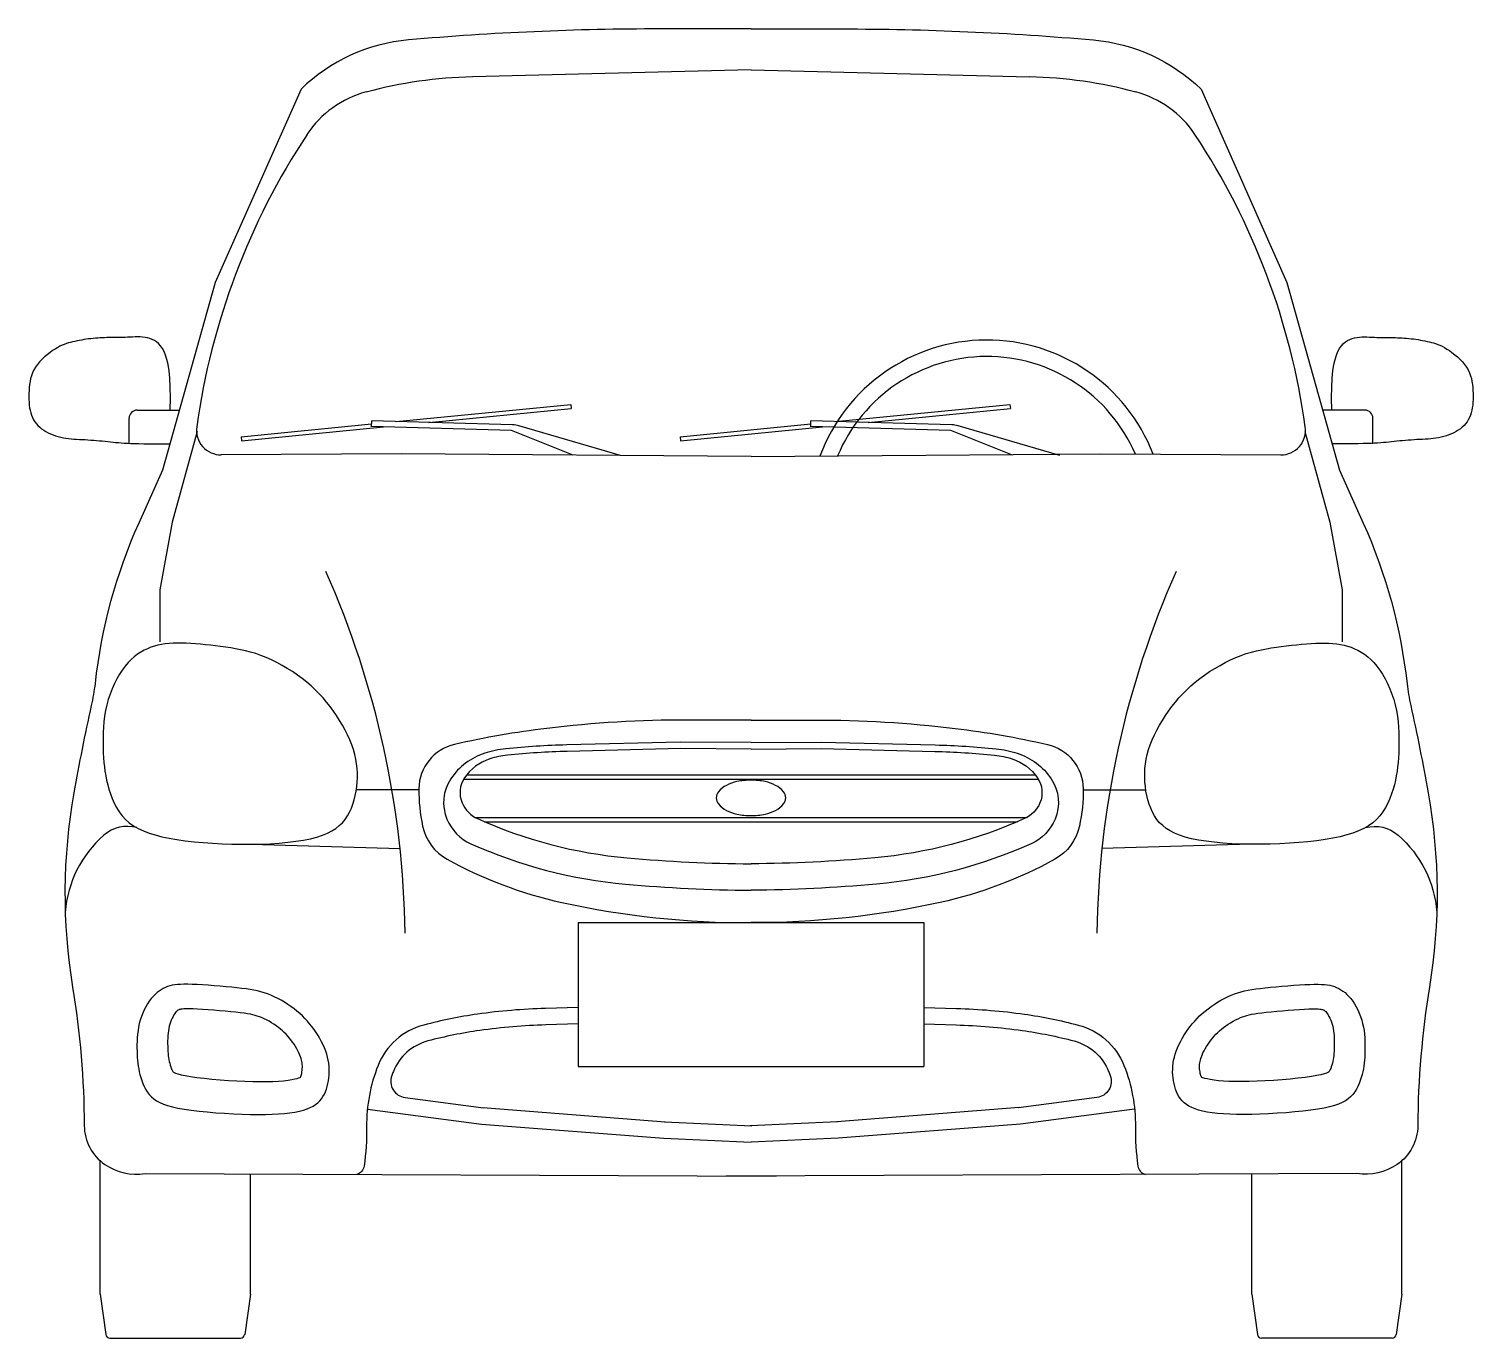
# Model space of a CAD drawing. Extents: x 199 to 1955, y 355 to 1946.
import ezdxf

# ---------------------------------------------------------------- set-up
doc = ezdxf.new("R2010")
doc.units = 0
doc.header["$MEASUREMENT"] = 0
doc.layers.add('LX-CAR', color=6, linetype='CONTINUOUS')

msp = doc.modelspace()

# ---------------------------------------------------------------- linework, layer by layer
at = {"layer": 'LX-CAR'}
for p, q in [((1076.9, 1896.5), (738.1, 1888)), ((1076.9, 1896.5), (1415.7, 1888)), ((330.6, 1483), (381.8, 1483)), ((645.6, 1469.1), (857.8, 1489.9)), ((685.2, 1468), (858.3, 1484.9)), ((857.8, 1489.9), (858.3, 1484.9)), ((1179.6, 1469.1), (1391.8, 1489.9)), ((1219.3, 1468), (1392.3, 1484.9)), ((1391.8, 1489.9), (1392.3, 1484.9)), ((1823.2, 1483), (1772, 1483)), ((320.6, 1442.1), (320.6, 1473)), ((456.8, 1450.6), (615.6, 1466.1)), ((457.3, 1445.6), (630, 1462.5)), ((615.5, 1462.8), (615.7, 1469.9)), ((785.8, 1458.1), (615.5, 1462.9)), ((787, 1465.1), (615.7, 1469.9)), ((860.6, 1428), (785.8, 1458.1)), ((918.2, 1427.6), (794.6, 1463.9)), ((990.9, 1450.6), (1149.7, 1466.1)), ((991.3, 1445.6), (1164, 1462.5)), ((1149.6, 1462.8), (1149.8, 1469.9)), ((1319.9, 1458.1), (1149.6, 1462.9)), ((1321.1, 1465.1), (1149.8, 1469.9)), ((1394.7, 1428), (1319.9, 1458.1)), ((1452.3, 1427.6), (1328.7, 1463.9)), ((1833.2, 1442.1), (1833.2, 1473)), ((456.8, 1450.6), (457.3, 1445.6)), ((990.9, 1450.6), (991.3, 1445.6)), ((652.1, 1429.7), (432.8, 1428.5)), ((1076.9, 1426.4), (652.1, 1429.7)), ((1076.9, 1426.4), (1501.7, 1429.7)), ((1501.7, 1429.7), (1721, 1428.5)), ((731.2, 1039.5), (1422.5, 1039.5)), ((727.7, 1034.5), (1426.1, 1034.5)), ((741.8, 987.6), (1412, 987.6)), ((752.8, 982.6), (1401, 982.6)), ((469.1, 955.2), (650.1, 950.1)), ((1684.6, 955.2), (1503.7, 950.1)), ((866.9, 859.9), (1286.9, 859.9)), ((866.9, 859.9), (866.9, 685.1)), ((1286.9, 859.9), (1286.9, 685.1)), ((866.9, 685.1), (1286.9, 685.1)), ((610.4, 633.1), (749.2, 615.1)), ((750.8, 635), (972.4, 617.8)), ((1403, 635), (1181.4, 617.8)), ((1543.3, 633.1), (1404.5, 615.1)), ((749.2, 615.1), (970.8, 597.9)), ((971.8, 617.9), (1077.8, 612.9)), ((1182, 617.9), (1076, 612.9)), ((1404.5, 615.1), (1182.9, 597.9)), ((970.8, 597.9), (1076.9, 592.9)), ((1182.9, 597.9), (1076.9, 592.9)), ((285.4, 408.3), (285.4, 570.5)), ((1868.4, 408.3), (1868.4, 570.5)), ((468.1, 408.3), (468.1, 554.4)), ((1685.7, 408.3), (1685.7, 554.4)), ((285.4, 408.3), (292.3, 359.2)), ((468.1, 408.3), (461.2, 359.2)), ((1685.7, 408.3), (1692.6, 359.2)), ((1868.4, 408.3), (1861.5, 359.2)), ((297.2, 354.9), (456.2, 354.9)), ((1856.5, 354.9), (1697.6, 354.9))]:
    msp.add_line(p, q, dxfattribs=at)
for points in [[(1076.9, 1946.3), (966.5, 1946.3, 0.021885), (660.5, 1932.9, 0.172434), (529.7, 1873.1), (425.5, 1638.1), (361.2, 1409.8), (332.4, 1345.6, 0.077762), (279.2, 1150.5, -0.027044), (274.7, 1123.9, 0.01083), (253.5, 1017.8, 0.084851), (251.9, 781.6, -0.03936), (266.1, 613.1, 0.247288), (291.3, 565.9, 0.189124), (340.1, 554.9), (1107.3, 551.7)], [(1076.9, 1946.3), (1187.3, 1946.3, -0.021885), (1493.2, 1932.9, -0.172434), (1624.1, 1873.1), (1728.3, 1638.1), (1792.6, 1409.8), (1821.4, 1345.6, -0.077762), (1874.6, 1150.5, 0.027044), (1879.1, 1123.9, -0.01083), (1900.3, 1017.8, -0.084851), (1901.9, 781.6, 0.03936), (1887.7, 613.1, -0.247288), (1862.5, 565.9, -0.189124), (1813.7, 554.9), (1046.5, 551.7)], [(1076.9, 1106.2), (1000, 1106.2, 0.029962), (828.5, 1096, 0.025949), (716.4, 1076.5, 0.346508), (673, 1022.8, 0.0564), (677.6, 977.1, 0.216652), (707.3, 937.1, 0.072402), (846.8, 884.5, 0.054784), (1076.9, 859.9, -2.178324)], [(1076.9, 1106.2), (1153.7, 1106.2, -0.029962), (1325.3, 1096, -0.025949), (1437.3, 1076.5, -0.346508), (1480.8, 1022.8, -0.0564), (1476.2, 977.1, -0.216652), (1446.5, 937.1, -0.072402), (1307, 884.5, -0.054784), (1076.9, 859.9, 2.178324)], [(1076.9, 1078.7), (991.2, 1079.3), (852.9, 1075.9, 0.019578), (778.7, 1071.2, 0.052419), (753.1, 1065.8, 0.168454), (711.9, 1034.8, 0.252921), (707.2, 985.6, 0.189354), (736.2, 955.9, 0.083497), (924.4, 906.7, 0.020461), (1076.9, 899.3, -3.90505)], [(1076.9, 1070.8), (991.4, 1071.5), (853.4, 1068.1, 0.019578), (780.7, 1063.5, 0.052419), (759.2, 1058.9, 0.168454), (728.5, 1035.8, 0.252921), (725.6, 1005.5, 0.189354), (744.4, 986.3, 0.083497), (926.2, 938.7, 0.020441), (1076.9, 931.4, 0.02272)], [(1076.9, 1078.7), (1162.6, 1079.3), (1300.9, 1075.9, -0.019578), (1375.1, 1071.2, -0.052419), (1400.7, 1065.8, -0.168454), (1441.9, 1034.8, -0.252921), (1446.6, 985.6, -0.189354), (1417.6, 955.9, -0.083497), (1229.4, 906.7, -0.020461), (1076.9, 899.3, 3.90505)], [(1076.9, 1070.8), (1162.4, 1071.5), (1300.4, 1068.1, -0.019578), (1373, 1063.5, -0.052419), (1394.6, 1058.9, -0.168454), (1425.3, 1035.8, -0.252921), (1428.2, 1005.5, -0.189354), (1409.4, 986.3, -0.083497), (1227.6, 938.7, -0.020441), (1076.9, 931.4, -0.02272)], [(329.9, 975.4, 0.249968), (290, 966.2, 0.19696), (243, 872.7, -0.35383)], [(1823.9, 975.4, -0.249968), (1863.8, 966.2, -0.19696), (1910.8, 872.7, 0.35383)], [(866.9, 756.7), (827, 755.6, 0.027998), (744.4, 748.7, 0.029733), (678.9, 735.4, 0.237534), (623.4, 686.3, 0.097779), (609.5, 611.9, -0.038151), (606.4, 564, -0.292814), (597.5, 553.8, 0.241868)], [(1286.9, 756.7), (1326.8, 755.6, -0.027998), (1409.4, 748.7, -0.029733), (1474.9, 735.4, -0.237534), (1530.4, 686.3, -0.097779), (1544.3, 611.9, 0.038151), (1547.4, 564, 0.292814), (1556.2, 553.8, -0.241868)], [(866.9, 736.7), (827.5, 735.6, 0.027998), (747.2, 728.8, 0.029733), (684, 716.1, 0.237534), (642, 678.9, 0.007488), (640.1, 674, 0.480445), (656.3, 647.3), (751.8, 634.9)], [(1286.9, 736.7), (1326.2, 735.6, -0.027998), (1406.6, 728.8, -0.029733), (1469.8, 716.1, -0.237534), (1511.8, 678.9, -0.007488), (1513.7, 674, -0.480445), (1497.5, 647.3), (1402, 634.9)]]:
    msp.add_lwpolyline(points, format="xyb", dxfattribs=at)
for points in [[(370.8, 1483), (371, 1497.7), (370.8, 1510.7), (370.3, 1521.6), (369.4, 1530.8), (368.2, 1538.4), (366.7, 1544.6), (365, 1549.8), (363.1, 1554.2), (361.1, 1557.9), (358.8, 1561), (356.5, 1563.7), (354, 1565.8), (351.4, 1567.5), (348.7, 1568.9), (345.8, 1569.9), (343, 1570.7), (340, 1571.2), (337, 1571.6), (334, 1571.8), (330.9, 1571.8), (327.9, 1571.8), (324.8, 1571.7), (321.8, 1571.6), (318.8, 1571.4), (315.8, 1571.3), (312.9, 1571.3), (310, 1571.2), (307.2, 1571.2), (304.4, 1571.1), (301.6, 1571.1), (298.8, 1571.1), (296.1, 1571), (293.4, 1571), (290.6, 1570.9), (287.9, 1570.8), (285.2, 1570.6), (282.5, 1570.5), (279.8, 1570.3), (277, 1570), (274.2, 1569.7), (271.4, 1569.4), (268.6, 1569), (265.8, 1568.6), (263, 1568.1), (260.2, 1567.6), (257.4, 1567.1), (254.7, 1566.5), (252, 1565.9), (249.5, 1565.3), (247, 1564.6), (244.4, 1563.8), (241.9, 1562.8), (239.3, 1561.7), (236.6, 1560.5), (233.8, 1559), (230.9, 1557.2), (227.7, 1555.2), (224.5, 1552.9), (221.2, 1550.3), (217.9, 1547.6), (214.8, 1544.7), (211.8, 1541.6), (209.1, 1538.4), (206.7, 1535.1), (204.8, 1531.7), (203.2, 1528.2), (201.9, 1524.7), (200.9, 1521.2), (200.2, 1517.6), (199.6, 1513.9), (199.3, 1510.3), (199, 1506.7), (198.9, 1503.1), (198.8, 1499.5), (198.8, 1496), (199, 1492.5), (199.3, 1489.1), (199.7, 1485.8), (200.3, 1482.7), (201.1, 1479.6), (202.1, 1476.7), (203.3, 1473.9), (204.6, 1471.3), (206.2, 1468.8), (207.9, 1466.4), (209.8, 1464.2), (212, 1462.2), (214.3, 1460.3), (216.8, 1458.5), (219.4, 1456.8), (222.2, 1455.4), (225.2, 1454), (228.2, 1452.8), (231.3, 1451.7), (234.4, 1450.8), (237.6, 1450), (240.8, 1449.4), (243.9, 1448.9), (247.1, 1448.4), (250.4, 1448.1), (253.6, 1447.8), (256.9, 1447.6), (260.3, 1447.4), (263.7, 1447.2), (267.1, 1447), (270.6, 1446.8), (274.1, 1446.5), (277.7, 1446.3), (281.2, 1446), (284.6, 1445.7), (288.1, 1445.4), (291.4, 1445.1), (294.7, 1444.8), (297.9, 1444.4), (301.1, 1444.1), (304.3, 1443.7), (307.7, 1443.4), (311.2, 1443.1), (314.8, 1442.9), (318.7, 1442.6), (322.9, 1442.4), (327.5, 1442.3), (332.6, 1442.2), (338.4, 1442.1), (344.9, 1442.1), (352.3, 1442), (360.7, 1442), (370.2, 1441.9)], [(1783, 1483), (1782.8, 1497.7), (1783, 1510.7), (1783.5, 1521.6), (1784.4, 1530.8), (1785.6, 1538.4), (1787.1, 1544.6), (1788.7, 1549.8), (1790.6, 1554.2), (1792.7, 1557.9), (1794.9, 1561), (1797.3, 1563.7), (1799.8, 1565.8), (1802.4, 1567.5), (1805.1, 1568.9), (1807.9, 1569.9), (1810.8, 1570.7), (1813.8, 1571.2), (1816.8, 1571.6), (1819.8, 1571.8), (1822.8, 1571.8), (1825.9, 1571.8), (1829, 1571.7), (1832, 1571.6), (1835, 1571.4), (1838, 1571.3), (1840.9, 1571.3), (1843.8, 1571.2), (1846.6, 1571.2), (1849.4, 1571.1), (1852.2, 1571.1), (1855, 1571.1), (1857.7, 1571), (1860.4, 1571), (1863.1, 1570.9), (1865.8, 1570.8), (1868.6, 1570.6), (1871.3, 1570.5), (1874, 1570.3), (1876.8, 1570), (1879.5, 1569.7), (1882.3, 1569.4), (1885.2, 1569), (1888, 1568.6), (1890.8, 1568.1), (1893.6, 1567.6), (1896.4, 1567.1), (1899.1, 1566.5), (1901.7, 1565.9), (1904.3, 1565.3), (1906.8, 1564.6), (1909.3, 1563.8), (1911.9, 1562.8), (1914.5, 1561.7), (1917.2, 1560.5), (1920, 1559), (1922.9, 1557.2), (1926.1, 1555.2), (1929.3, 1552.9), (1932.6, 1550.3), (1935.9, 1547.6), (1939, 1544.7), (1942, 1541.6), (1944.7, 1538.4), (1947, 1535.1), (1949, 1531.7), (1950.6, 1528.2), (1951.9, 1524.7), (1952.9, 1521.2), (1953.6, 1517.6), (1954.1, 1513.9), (1954.5, 1510.3), (1954.7, 1506.7), (1954.9, 1503.1), (1955, 1499.5), (1954.9, 1496), (1954.8, 1492.5), (1954.5, 1489.1), (1954, 1485.8), (1953.4, 1482.7), (1952.6, 1479.6), (1951.7, 1476.7), (1950.5, 1473.9), (1949.1, 1471.3), (1947.6, 1468.8), (1945.9, 1466.4), (1943.9, 1464.2), (1941.8, 1462.2), (1939.5, 1460.3), (1937, 1458.5), (1934.3, 1456.8), (1931.5, 1455.4), (1928.6, 1454), (1925.6, 1452.8), (1922.5, 1451.7), (1919.3, 1450.8), (1916.2, 1450), (1913, 1449.4), (1909.8, 1448.9), (1906.6, 1448.4), (1903.4, 1448.1), (1900.2, 1447.8), (1896.9, 1447.6), (1893.5, 1447.4), (1890.1, 1447.2), (1886.7, 1447), (1883.2, 1446.8), (1879.6, 1446.5), (1876.1, 1446.3), (1872.6, 1446), (1869.1, 1445.7), (1865.7, 1445.4), (1862.4, 1445.1), (1859.1, 1444.8), (1855.9, 1444.4), (1852.7, 1444.1), (1849.4, 1443.7), (1846.1, 1443.4), (1842.6, 1443.1), (1838.9, 1442.9), (1835, 1442.6), (1830.9, 1442.4), (1826.3, 1442.3), (1821.2, 1442.2), (1815.4, 1442.1), (1808.9, 1442.1), (1801.5, 1442), (1793.1, 1442), (1783.5, 1441.9)], [(403.5, 1457), (373.1, 1346.8), (357.9, 1264.5), (357.9, 1201.1)], [(1750.2, 1457), (1780.6, 1346.8), (1795.9, 1264.5), (1795.9, 1201.1)], [(673, 1021.4), (596.9, 1021.4)], [(1480.8, 1021.4), (1556.9, 1021.4)]]:
    msp.add_lwpolyline(points, dxfattribs=at)
for points in [[(384.5, 1199.6), (379.3, 1199.7), (374.2, 1199.5), (369.3, 1199.2), (364.7, 1198.7), (360.1, 1198), (355.7, 1197.1), (351.4, 1196), (347.2, 1194.6), (343, 1192.9), (338.9, 1191), (334.8, 1188.8), (330.9, 1186.2), (327, 1183.2), (323.2, 1179.9), (319.5, 1176), (315.9, 1171.8), (312.4, 1167), (309, 1161.8), (305.8, 1156.3), (302.8, 1150.4), (300, 1144.2), (297.5, 1137.8), (295.4, 1131.2), (293.5, 1124.5), (292, 1117.7), (290.9, 1111), (290, 1104.2), (289.5, 1097.5), (289.1, 1090.9), (289, 1084.4), (289, 1078.1), (289.1, 1071.9), (289.3, 1066), (289.6, 1060.3), (290, 1054.7), (290.6, 1049.3), (291.3, 1043.9), (292.2, 1038.5), (293.3, 1033.1), (294.6, 1027.6), (296.1, 1022), (297.9, 1016.4), (300.1, 1010.7), (302.5, 1005.2), (305.3, 999.8), (308.6, 994.7), (312.2, 989.9), (316.3, 985.4), (320.9, 981.3), (326.1, 977.7), (331.7, 974.4), (338, 971.4), (344.9, 968.8), (352.3, 966.5), (360.5, 964.4), (369.3, 962.6), (378.9, 960.9), (389, 959.5), (399.7, 958.2), (410.7, 957.2), (422.2, 956.4), (433.8, 955.8), (445.6, 955.4), (457.4, 955.2), (469.1, 955.2), (480.7, 955.5), (492.1, 955.9), (503, 956.7), (513.5, 957.6), (523.5, 958.8), (532.7, 960.2), (541.2, 961.9), (548.9, 963.9), (555.7, 966.1), (561.8, 968.6), (567.2, 971.4), (572, 974.4), (576.2, 977.8), (580, 981.4), (583.3, 985.4), (586.2, 989.6), (588.7, 994.2), (590.9, 999), (592.8, 1004), (594.4, 1009.1), (595.6, 1014.4), (596.7, 1019.8), (597.4, 1025.3), (597.9, 1030.7), (598.2, 1036.2), (598.2, 1041.8), (597.9, 1047.4), (597.2, 1053), (596.3, 1058.7), (595, 1064.4), (593.4, 1070.2), (591.4, 1076.1), (589, 1082.1), (586.4, 1088), (583.4, 1094), (580.2, 1099.9), (576.7, 1105.7), (573, 1111.5), (569.1, 1117.1), (565.1, 1122.6), (560.9, 1127.9), (556.5, 1133), (551.8, 1138), (547, 1142.9), (542, 1147.6), (536.7, 1152.2), (531.1, 1156.6), (525.3, 1160.9), (519.2, 1165), (513, 1168.9), (506.6, 1172.6), (500.2, 1176.1), (493.7, 1179.2), (487.2, 1182.1), (480.8, 1184.7), (474.6, 1186.9), (468.4, 1188.7), (462.3, 1190.4), (456.2, 1191.7), (450.2, 1192.9), (444.2, 1193.9), (438.1, 1194.8), (432, 1195.6), (425.9, 1196.4), (419.8, 1197.1), (413.7, 1197.8), (407.6, 1198.4), (401.6, 1198.8), (395.7, 1199.2), (390, 1199.5)], [(1769.2, 1199.6), (1774.5, 1199.7), (1779.6, 1199.5), (1784.4, 1199.2), (1789.1, 1198.7), (1793.7, 1198), (1798.1, 1197.1), (1802.4, 1196), (1806.6, 1194.6), (1810.8, 1192.9), (1814.9, 1191), (1818.9, 1188.8), (1822.9, 1186.2), (1826.8, 1183.2), (1830.6, 1179.9), (1834.3, 1176), (1837.9, 1171.8), (1841.4, 1167), (1844.8, 1161.8), (1848, 1156.3), (1851, 1150.4), (1853.7, 1144.2), (1856.2, 1137.8), (1858.4, 1131.2), (1860.3, 1124.5), (1861.7, 1117.7), (1862.9, 1111), (1863.7, 1104.2), (1864.3, 1097.5), (1864.7, 1090.9), (1864.8, 1084.4), (1864.8, 1078.1), (1864.7, 1071.9), (1864.5, 1066), (1864.2, 1060.3), (1863.8, 1054.7), (1863.2, 1049.3), (1862.5, 1043.9), (1861.6, 1038.5), (1860.5, 1033.1), (1859.2, 1027.6), (1857.7, 1022), (1855.8, 1016.4), (1853.7, 1010.7), (1851.3, 1005.2), (1848.4, 999.8), (1845.2, 994.7), (1841.6, 989.9), (1837.5, 985.4), (1832.9, 981.3), (1827.7, 977.7), (1822, 974.4), (1815.8, 971.4), (1808.9, 968.8), (1801.4, 966.5), (1793.3, 964.4), (1784.4, 962.6), (1774.9, 960.9), (1764.8, 959.5), (1754.1, 958.2), (1743, 957.2), (1731.6, 956.4), (1720, 955.8), (1708.2, 955.4), (1696.4, 955.2), (1684.6, 955.2), (1673, 955.5), (1661.7, 955.9), (1650.7, 956.7), (1640.2, 957.6), (1630.3, 958.8), (1621, 960.2), (1612.5, 961.9), (1604.9, 963.9), (1598, 966.1), (1591.9, 968.6), (1586.5, 971.4), (1581.8, 974.4), (1577.5, 977.8), (1573.8, 981.4), (1570.5, 985.4), (1567.6, 989.6), (1565.1, 994.2), (1562.9, 999), (1561, 1004), (1559.4, 1009.1), (1558.1, 1014.4), (1557.1, 1019.8), (1556.4, 1025.3), (1555.9, 1030.7), (1555.6, 1036.2), (1555.6, 1041.8), (1555.9, 1047.4), (1556.5, 1053), (1557.5, 1058.7), (1558.7, 1064.4), (1560.4, 1070.2), (1562.4, 1076.1), (1564.7, 1082.1), (1567.4, 1088), (1570.4, 1094), (1573.6, 1099.9), (1577.1, 1105.7), (1580.8, 1111.5), (1584.7, 1117.1), (1588.7, 1122.6), (1592.9, 1127.9), (1597.3, 1133), (1601.9, 1138), (1606.8, 1142.9), (1611.8, 1147.6), (1617.1, 1152.2), (1622.7, 1156.6), (1628.5, 1160.9), (1634.6, 1165), (1640.8, 1168.9), (1647.2, 1172.6), (1653.6, 1176.1), (1660.1, 1179.2), (1666.6, 1182.1), (1672.9, 1184.7), (1679.2, 1186.9), (1685.4, 1188.7), (1691.5, 1190.4), (1697.6, 1191.7), (1703.6, 1192.9), (1709.6, 1193.9), (1715.7, 1194.8), (1721.7, 1195.6), (1727.8, 1196.4), (1734, 1197.1), (1740.1, 1197.8), (1746.2, 1198.4), (1752.2, 1198.8), (1758, 1199.2), (1763.7, 1199.5)], [(397.4, 784.9), (392, 785), (387.3, 785), (383.1, 784.9), (379.4, 784.7), (376.1, 784.2), (373, 783.7), (370.2, 783), (367.5, 782.1), (364.8, 781), (362.2, 779.8), (359.6, 778.4), (357.1, 776.7), (354.6, 774.8), (352.2, 772.6), (349.8, 770.2), (347.5, 767.5), (345.2, 764.4), (343.1, 761.1), (341, 757.5), (339.1, 753.8), (337.3, 749.8), (335.7, 745.7), (334.3, 741.5), (333.1, 737.2), (332.2, 732.9), (331.5, 728.6), (330.9, 724.2), (330.6, 719.9), (330.3, 715.7), (330.2, 711.5), (330.2, 707.5), (330.3, 703.6), (330.4, 699.8), (330.6, 696.1), (330.9, 692.6), (331.2, 689.1), (331.7, 685.6), (332.3, 682.2), (333, 678.7), (333.8, 675.2), (334.8, 671.6), (336, 668), (337.3, 664.4), (338.9, 660.9), (340.7, 657.4), (342.8, 654.1), (345.1, 651), (347.7, 648.2), (350.7, 645.6), (354.1, 643.2), (357.9, 641.1), (362.4, 639.2), (367.5, 637.5), (373.3, 635.9), (380, 634.5), (387.7, 633.2), (396.3, 631.9), (405.7, 630.8), (415.7, 629.8), (426.2, 628.9), (436.8, 628.2), (447.5, 627.5), (458, 627.1), (468, 626.8), (477.5, 626.7), (486.4, 626.7), (494.8, 627), (502.5, 627.4), (509.6, 627.9), (516.2, 628.7), (522.2, 629.6), (527.7, 630.7), (532.6, 631.9), (537, 633.4), (540.9, 635), (544.3, 636.7), (547.4, 638.7), (550.1, 640.8), (552.5, 643.2), (554.6, 645.7), (556.4, 648.4), (558.1, 651.3), (559.5, 654.4), (560.7, 657.6), (561.7, 660.9), (562.5, 664.3), (563.2, 667.7), (563.6, 671.2), (564, 674.7), (564.1, 678.3), (564.1, 681.8), (563.9, 685.4), (563.5, 689), (562.9, 692.6), (562.1, 696.3), (561.1, 700), (559.8, 703.8), (558.3, 707.6), (556.6, 711.4), (554.7, 715.2), (552.6, 719), (550.4, 722.7), (548, 726.4), (545.5, 730), (542.9, 733.5), (540.2, 736.9), (537.4, 740.2), (534.5, 743.4), (531.4, 746.5), (528.2, 749.5), (524.8, 752.4), (521.2, 755.3), (517.5, 758), (513.6, 760.6), (509.6, 763.2), (505.5, 765.5), (501.4, 767.7), (497.2, 769.8), (493.1, 771.6), (489, 773.2), (485, 774.6), (481, 775.9), (476.8, 776.9), (472.5, 777.8), (467.9, 778.6), (463, 779.3), (457.7, 780), (451.8, 780.7), (445.4, 781.3), (438.5, 782), (431.4, 782.6), (424.1, 783.2), (417, 783.8), (410, 784.3), (403.4, 784.6)], [(1756.4, 784.9), (1761.7, 785), (1766.5, 785), (1770.6, 784.9), (1774.4, 784.7), (1777.7, 784.2), (1780.7, 783.7), (1783.6, 783), (1786.3, 782.1), (1789, 781), (1791.6, 779.8), (1794.2, 778.4), (1796.7, 776.7), (1799.2, 774.8), (1801.6, 772.6), (1804, 770.2), (1806.3, 767.5), (1808.6, 764.4), (1810.7, 761.1), (1812.8, 757.5), (1814.7, 753.8), (1816.5, 749.8), (1818.1, 745.7), (1819.5, 741.5), (1820.6, 737.2), (1821.6, 732.9), (1822.3, 728.6), (1822.9, 724.2), (1823.2, 719.9), (1823.4, 715.7), (1823.5, 711.5), (1823.5, 707.5), (1823.5, 703.6), (1823.3, 699.8), (1823.2, 696.1), (1822.9, 692.6), (1822.5, 689.1), (1822.1, 685.6), (1821.5, 682.2), (1820.8, 678.7), (1820, 675.2), (1819, 671.6), (1817.8, 668), (1816.4, 664.4), (1814.9, 660.9), (1813.1, 657.4), (1811, 654.1), (1808.7, 651), (1806, 648.2), (1803.1, 645.6), (1799.7, 643.2), (1795.9, 641.1), (1791.4, 639.2), (1786.3, 637.5), (1780.5, 635.9), (1773.7, 634.5), (1766.1, 633.2), (1757.5, 631.9), (1748.1, 630.8), (1738, 629.8), (1727.6, 628.9), (1716.9, 628.2), (1706.3, 627.5), (1695.8, 627.1), (1685.7, 626.8), (1676.2, 626.7), (1667.3, 626.7), (1659, 627), (1651.3, 627.4), (1644.1, 627.9), (1637.6, 628.7), (1631.5, 629.6), (1626.1, 630.7), (1621.2, 631.9), (1616.8, 633.4), (1612.9, 635), (1609.4, 636.7), (1606.4, 638.7), (1603.7, 640.8), (1601.3, 643.2), (1599.2, 645.7), (1597.3, 648.4), (1595.7, 651.3), (1594.3, 654.4), (1593.1, 657.6), (1592.1, 660.9), (1591.3, 664.3), (1590.6, 667.7), (1590.1, 671.2), (1589.8, 674.7), (1589.6, 678.3), (1589.7, 681.8), (1589.9, 685.4), (1590.2, 689), (1590.8, 692.6), (1591.7, 696.3), (1592.7, 700), (1594, 703.8), (1595.5, 707.6), (1597.2, 711.4), (1599.1, 715.2), (1601.2, 719), (1603.4, 722.7), (1605.8, 726.4), (1608.2, 730), (1610.8, 733.5), (1613.5, 736.9), (1616.4, 740.2), (1619.3, 743.4), (1622.4, 746.5), (1625.6, 749.5), (1629, 752.4), (1632.6, 755.3), (1636.3, 758), (1640.2, 760.6), (1644.2, 763.2), (1648.3, 765.5), (1652.4, 767.7), (1656.5, 769.8), (1660.7, 771.6), (1664.7, 773.2), (1668.8, 774.6), (1672.8, 775.9), (1676.9, 776.9), (1681.3, 777.8), (1685.8, 778.6), (1690.8, 779.3), (1696.1, 780), (1702, 780.7), (1708.4, 781.3), (1715.3, 782), (1722.4, 782.6), (1729.6, 783.2), (1736.8, 783.8), (1743.8, 784.3), (1750.4, 784.6)], [(398.5, 755), (393.8, 755.1), (390.1, 755.1), (387.2, 755), (385.1, 754.9), (383.7, 754.7), (382.8, 754.5), (382.2, 754.4), (381.6, 754.2), (381, 753.9), (380.4, 753.7), (380, 753.4), (379.6, 753.2), (379.2, 752.8), (378.6, 752.4), (378, 751.7), (377.2, 750.8), (376.3, 749.5), (375.2, 747.9), (374.1, 745.9), (373, 743.7), (371.9, 741.4), (371, 738.9), (370.1, 736.4), (369.4, 733.9), (368.9, 731.3), (368.4, 728.5), (368, 725.6), (367.8, 722.6), (367.6, 719.4), (367.5, 716.2), (367.5, 712.9), (367.6, 709.5), (367.7, 706.4), (367.9, 703.4), (368.1, 700.7), (368.3, 698.2), (368.6, 695.8), (369, 693.6), (369.5, 691.3), (370, 689), (370.6, 686.7), (371.3, 684.6), (372, 682.8), (372.7, 681.2), (373.4, 679.9), (373.9, 679), (374.3, 678.5), (374.5, 678.3), (374.6, 678.2), (374.8, 678.1), (375.6, 677.7), (377.2, 677), (379.9, 676.1), (383.8, 675), (389, 673.9), (395.4, 672.8), (403.1, 671.7), (411.8, 670.7), (421.3, 669.7), (431.2, 668.9), (441.4, 668.1), (451.6, 667.5), (461.5, 667.1), (471, 666.8), (479.9, 666.7), (488.1, 666.8), (495.6, 667), (502.5, 667.3), (508.6, 667.8), (513.9, 668.5), (518.5, 669.1), (522.2, 669.9), (525.2, 670.6), (527.2, 671.3), (528.6, 671.8), (529.1, 672.1), (529.1, 672.3), (529.5, 672.9), (529.8, 673.9), (530.2, 675.2), (530.6, 676.7), (530.9, 678.4), (531.2, 680.3), (531.3, 682.2), (531.4, 684.1), (531.4, 685.8), (531.3, 687.6), (531.1, 689.3), (530.9, 691), (530.5, 692.8), (529.9, 694.7), (529.2, 696.7), (528.3, 699), (527.2, 701.5), (525.9, 704), (524.5, 706.7), (522.9, 709.4), (521.2, 712.1), (519.3, 714.7), (517.5, 717.3), (515.5, 719.7), (513.5, 722), (511.5, 724.3), (509.3, 726.4), (507.1, 728.5), (504.7, 730.5), (502.2, 732.5), (499.6, 734.5), (496.7, 736.4), (493.8, 738.2), (490.8, 740), (487.7, 741.6), (484.7, 743.1), (481.8, 744.4), (479.1, 745.5), (476.5, 746.4), (473.9, 747.2), (471.2, 747.9), (468.2, 748.5), (464.7, 749.1), (460.6, 749.7), (455.8, 750.3), (450.3, 750.9), (444.2, 751.6), (437.6, 752.2), (430.7, 752.8), (423.7, 753.4), (416.8, 753.9), (410.1, 754.4), (403.9, 754.7)], [(1755.3, 755), (1759.9, 755.1), (1763.7, 755.1), (1766.5, 755), (1768.6, 754.9), (1770, 754.7), (1770.9, 754.5), (1771.6, 754.4), (1772.2, 754.2), (1772.8, 753.9), (1773.3, 753.7), (1773.8, 753.4), (1774.2, 753.2), (1774.6, 752.8), (1775.1, 752.4), (1775.8, 751.7), (1776.5, 750.8), (1777.5, 749.5), (1778.6, 747.9), (1779.7, 745.9), (1780.8, 743.7), (1781.9, 741.4), (1782.8, 738.9), (1783.7, 736.4), (1784.3, 733.9), (1784.9, 731.3), (1785.4, 728.5), (1785.7, 725.6), (1786, 722.6), (1786.2, 719.4), (1786.2, 716.2), (1786.2, 712.9), (1786.2, 709.5), (1786.1, 706.4), (1785.9, 703.4), (1785.7, 700.7), (1785.5, 698.2), (1785.2, 695.8), (1784.8, 693.6), (1784.3, 691.3), (1783.8, 689), (1783.1, 686.7), (1782.5, 684.6), (1781.8, 682.8), (1781.1, 681.2), (1780.4, 679.9), (1779.8, 679), (1779.4, 678.5), (1779.2, 678.3), (1779.2, 678.2), (1778.9, 678.1), (1778.2, 677.7), (1776.6, 677), (1773.9, 676.1), (1770, 675), (1764.8, 673.9), (1758.4, 672.8), (1750.7, 671.7), (1742, 670.7), (1732.5, 669.7), (1722.6, 668.9), (1712.4, 668.1), (1702.2, 667.5), (1692.2, 667.1), (1682.7, 666.8), (1673.9, 666.7), (1665.7, 666.8), (1658.1, 667), (1651.3, 667.3), (1645.2, 667.8), (1639.9, 668.5), (1635.3, 669.1), (1631.5, 669.9), (1628.6, 670.6), (1626.5, 671.3), (1625.2, 671.8), (1624.7, 672.1), (1624.6, 672.3), (1624.3, 672.9), (1624, 673.9), (1623.6, 675.2), (1623.2, 676.7), (1622.9, 678.4), (1622.6, 680.3), (1622.4, 682.2), (1622.4, 684.1), (1622.4, 685.8), (1622.4, 687.6), (1622.6, 689.3), (1622.9, 691), (1623.3, 692.8), (1623.8, 694.7), (1624.5, 696.7), (1625.5, 699), (1626.5, 701.5), (1627.8, 704), (1629.3, 706.7), (1630.9, 709.4), (1632.6, 712.1), (1634.4, 714.7), (1636.3, 717.3), (1638.3, 719.7), (1640.2, 722), (1642.3, 724.3), (1644.4, 726.4), (1646.7, 728.5), (1649, 730.5), (1651.5, 732.5), (1654.2, 734.5), (1657, 736.4), (1660, 738.2), (1663, 740), (1666.1, 741.6), (1669.1, 743.1), (1672, 744.4), (1674.7, 745.5), (1677.3, 746.4), (1679.9, 747.2), (1682.6, 747.9), (1685.6, 748.5), (1689.1, 749.1), (1693.2, 749.7), (1698, 750.3), (1703.4, 750.9), (1709.6, 751.6), (1716.2, 752.2), (1723.1, 752.8), (1730.1, 753.4), (1737, 753.9), (1743.7, 754.4), (1749.8, 754.7)]]:
    msp.add_lwpolyline(points, close=True, dxfattribs=at)
msp.add_lwpolyline([(1076.9, 990.1, 0.051953), (1094, 991.8, 0.06581), (1106.8, 996.4, 0.104583), (1116.6, 1004.3, 0.172556), (1119.2, 1011.6, 0.172556), (1116.6, 1018.9, 0.104583), (1106.8, 1026.8, 0.06581), (1094, 1031.3, 0.051953), (1076.9, 1033.1, 0.051953), (1059.8, 1031.3, 0.06581), (1047, 1026.8, 0.104583), (1037.2, 1018.9, 0.172556), (1034.6, 1011.6, 0.172556), (1037.2, 1004.3, 0.104583), (1047, 996.4, 0.06581), (1059.8, 991.8, 0.051953)], format="xyb", close=True, dxfattribs=at)
for centre, radius, start, end in [((752, 1329.5), 558.7, 91.4234, 104.8307), ((1401.8, 1329.5), 558.7, 75.1693, 88.5766), ((640.8, 1749.3), 124.5, 104.8307, 146.5015), ((1512.9, 1749.3), 124.5, 33.4985, 75.1693), ((1250.9, 1345.5), 856, 146.5015, 172.1369), ((902.9, 1345.5), 856, 7.8631, 33.4985), ((1363.7, 1351.4), 216.7, 21.0743, 159.5797), ((1363.7, 1351.4), 196.7, 23.372, 157.3423), ((330.6, 1473), 10, 90, 180), ((1823.2, 1473), 10, 360, 90), ((432.6, 1458.5), 30, 172.1369, 270.2937), ((786.2, 1435.1), 30, 73.6485, 88.364), ((1320.2, 1435.1), 30, 73.6485, 88.364), ((1721.2, 1458.5), 30, 269.7063, 7.8631), ((-464.7, 831.9), 1121.1, 0.7729, 23.9446), ((2618.5, 831.9), 1121.1, 156.0554, 179.2271), ((297.2, 359.9), 5, 188.0201, 270), ((456.2, 359.9), 5, 270, 351.9799), ((1697.6, 359.9), 5, 188.0201, 270), ((1856.5, 359.9), 5, 270, 351.9799)]:
    msp.add_arc(centre, radius, start, end, dxfattribs=at)

doc.saveas('drawing.dxf')
